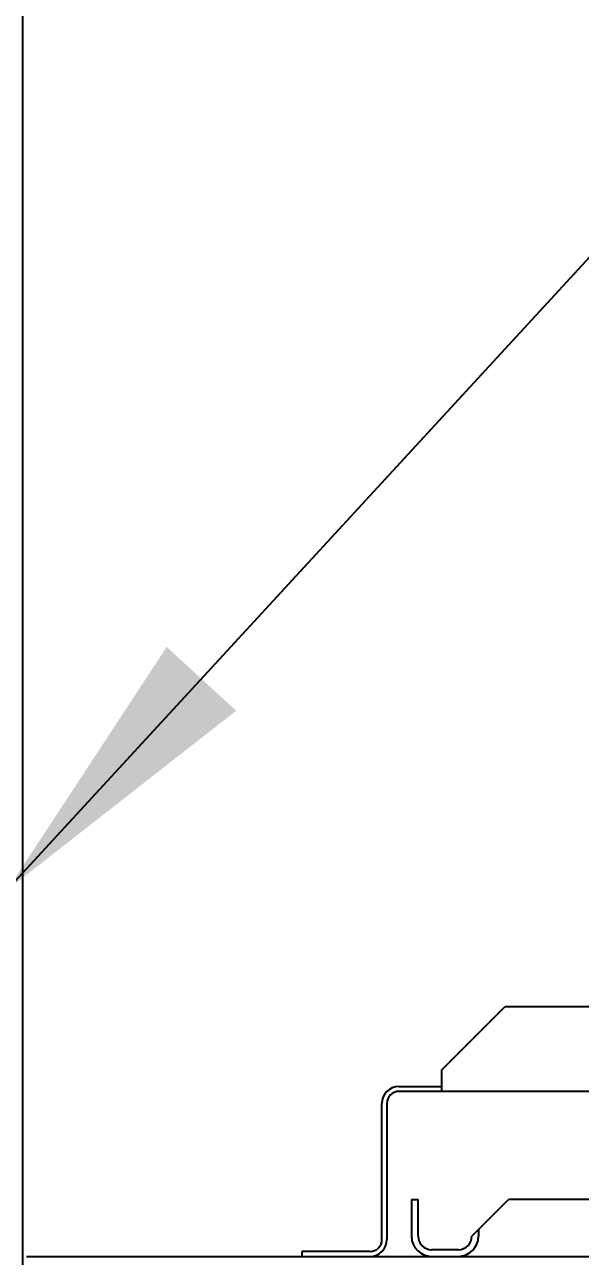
# Model space of a CAD drawing. Header units: millimetres. Extents: x 16200 to 32328, y 18593 to 29476.
# Drawn here: x 16506.09 to 16512.63, y 18976.66 to 18991.16 of the extents above; entities that cross this region are included whole.
import ezdxf

# ---------------------------------------------------------------- set-up
doc = ezdxf.new("R2010")
doc.units = ezdxf.units.MM
doc.header["$LTSCALE"] = 5
doc.layers.add('UNIT', color=6, linetype='Continuous')
doc.layers.add('WS-NO-CONTROL', color=3, linetype='Continuous')
doc.styles.add('SUBMITTAL', font='romans.shx', dxfattribs={"width": 0.75})
doc.dimstyles.new('SUBMITTAL', dxfattribs={"dimtxt": 0.09375, "dimasz": 0.09375, "dimexe": 0.03125, "dimexo": 0.0625, "dimgap": 0.0625, "dimtad": 0, "dimdec": 4, "dimzin": 4, "dimdsep": 46, "dimlunit": 4, "dimtxsty": 'SUBMITTAL', "dimcen": 0.09375, "dimclre": 6, "dimadec": 0, "dimazin": 0, "dimtfac": 1, "dimtdec": 0, "dimtofl": 0, "dimtmove": 0, "dimatfit": 3, "dimfxl": 0, "dimfrac": 2, "dimtolj": 1, "dimtzin": 4, "dimarcsym": 0})

# ---------------------------------------------------------------- blocks, each defined once
blk = doc.blocks.new('*D116')
at = {"layer": 'WS-NO-CONTROL', "color": 6, "lineweight": -2}
for p, q in [((16499.301, 18976.423), (16499.301, 19007.78)), ((16506.071, 18976.046), (16506.071, 19007.78))]:
    blk.add_line(p, q, dxfattribs=at)
at = {"layer": 'WS-NO-CONTROL', "color": 3, "lineweight": -2}
for p, q in [((16494.371, 19004.963), (16489.442, 19004.963)), ((16511, 19004.963), (16515.93, 19004.963))]:
    blk.add_line(p, q, dxfattribs=at)
at = {"layer": 'WS-NO-CONTROL', "color": 3}
for points in [[(16494.371, 19005.784), (16494.371, 19004.141), (16499.301, 19004.963)], [(16511, 19005.784), (16511, 19004.141), (16506.071, 19004.963)]]:
    blk.add_solid(points, dxfattribs=at)
at = {"layer": 'WS-NO-CONTROL', "color": 3, "insert": (16477.471, 19004.963), "char_height": 4.9294, "attachment_point": 5, "style": 'SUBMITTAL'}
blk.add_mtext('\\A1;6 3/4"', dxfattribs=at)

msp = doc.modelspace()

# ---------------------------------------------------------------- linework, layer by layer
at = {"layer": 'UNIT'}
for p, q in [((16510.9944, 18978.8508), (16511.7444, 18979.6008)), ((16511.7444, 18979.6008), (16513.9661, 18979.6008)), ((16510.9944, 18978.8508), (16510.9944, 18978.6008)), ((16510.4944, 18978.6588), (16510.9944, 18978.6588)), ((16513.678, 18978.6008), (16510.4944, 18978.6008)), ((16510.2954, 18976.8578), (16510.2954, 18978.4598)), ((16510.3534, 18978.4598), (16510.3534, 18976.8578)), ((16510.6429, 18977.3281), (16510.7216, 18977.3281)), ((16510.6429, 18977.3281), (16510.6429, 18976.895)), ((16510.7216, 18976.895), (16510.7216, 18977.3281)), ((16511.4303, 18976.9737), (16511.7846, 18977.3281)), ((16547.6901, 18977.3281), (16511.7846, 18977.3281)), ((16511.4303, 18976.9737), (16511.3516, 18976.895)), ((16511.4303, 18976.9737), (16511.4303, 18976.895)), ((16510.1544, 18976.7168), (16509.3534, 18976.7168)), ((16509.3534, 18976.7168), (16509.3534, 18976.6588)), ((16511.1941, 18976.7375), (16510.8791, 18976.7375)), ((16506.1124, 18976.6588), (16742.3565, 18976.6588))]:
    msp.add_line(p, q, dxfattribs=at)
for centre, radius, start, end in [((16510.4944, 18978.4598), 0.199, 90, 180), ((16510.4944, 18978.4598), 0.141, 90, 180), ((16510.1544, 18976.8578), 0.141, 270, 0), ((16510.1544, 18976.8578), 0.199, 270, 0), ((16510.8791, 18976.895), 0.2362, 180, 270), ((16510.8791, 18976.895), 0.1575, 180, 270), ((16511.1941, 18976.895), 0.1575, 270, 0), ((16511.1941, 18976.895), 0.2362, 270, 0)]:
    msp.add_arc(centre, radius, start, end, dxfattribs=at)

# ---------------------------------------------------------------- dimensions: what is measured, and where the dimension line sits
at = {"layer": 'WS-NO-CONTROL', "color": 3}
dim = msp.add_linear_dim(base=(16499.3007, 19004.9627), p1=(16506.0707, 18973.2292), p2=(16499.3007, 18973.6063), dimstyle='SUBMITTAL', override={"dimscale": 70.42, "dimtxt": 0.07, "dimasz": 0.07, "dimexe": 0.04, "dimexo": 0.04, "dimgap": 0.03125, "dimdec": 3, "dimzin": 3, "dimclrd": 3, "dimclrt": 3, "dimtdec": 3, "dimtix": 1}, dxfattribs=at)
dim.commit()
dim.dimension.update_dxf_attribs({"geometry": '*D116', "text_midpoint": (16477.4705, 19004.9627), "dimtype": 160})

# ---------------------------------------------------------------- leaders
at = {"layer": 'UNIT'}
msp.add_leader([(16505.8874, 18980.974), (16522.6653, 18999.2204)], dimstyle='SUBMITTAL', override={"dimscale": 36, "dimarcsym": 1}, dxfattribs=at)

doc.saveas('drawing.dxf')
